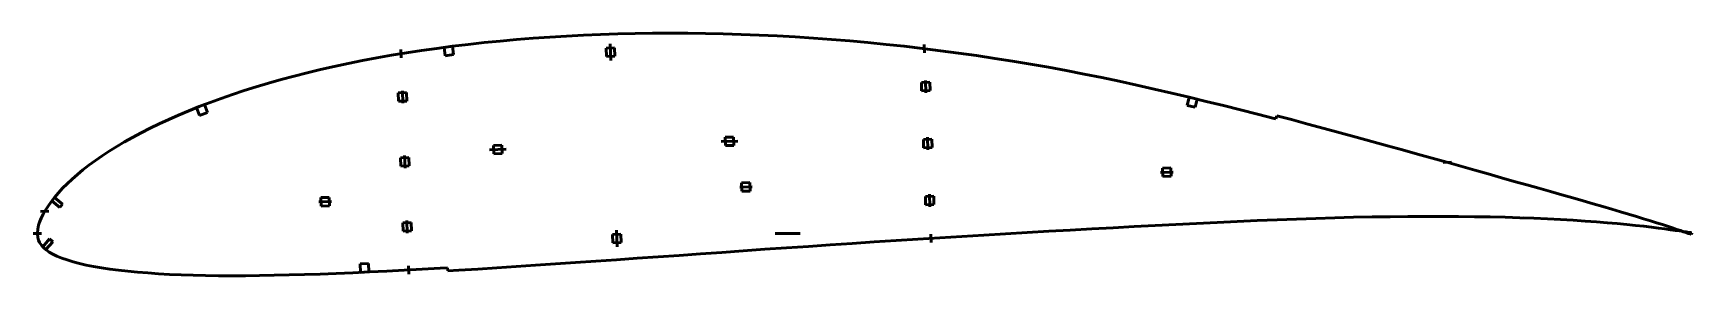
# Model space of a CAD drawing. Header units: metres. Extents: x -277 to 515, y -20 to 96.
import ezdxf

# ---------------------------------------------------------------- set-up
doc = ezdxf.new("R2010")
doc.units = ezdxf.units.M
for name, color, linetype, lineweight in [('FoilLayer', 1, 'Continuous', 50), ('StringerLayer', 1, 'Continuous', 50), ('SubLayer', 1, 'Continuous', 50)]:
    doc.layers.add(name, color=color, linetype=linetype, lineweight=lineweight)

msp = doc.modelspace()

# ---------------------------------------------------------------- linework, layer by layer
at = {"layer": 'FoilLayer'}
for p, q in [((1.96, 95.31), (-6.27, 95.05)), ((10.24, 95.49), (1.96, 95.31)), ((18.6, 95.61), (10.24, 95.49)), ((27, 95.66), (18.6, 95.61)), ((35.43, 95.63), (27, 95.66)), ((43.9, 95.52), (35.43, 95.63)), ((52.41, 95.33), (43.9, 95.52)), ((60.97, 95.07), (52.41, 95.33)), ((-91.82, 87.37), (-99.05, 86.27)), ((-84.48, 88.42), (-91.82, 87.37)), ((-77.04, 89.4), (-84.48, 88.42)), ((-69.51, 90.31), (-77.04, 89.4)), ((-61.89, 91.17), (-69.51, 90.31)), ((-54.19, 91.93), (-61.89, 91.17)), ((-46.41, 92.62), (-54.19, 91.93)), ((-38.52, 93.24), (-46.41, 92.62)), ((-30.55, 93.81), (-38.52, 93.24)), ((-22.52, 94.3), (-30.55, 93.81)), ((-14.42, 94.71), (-22.52, 94.3)), ((-6.27, 95.05), (-14.42, 94.71)), ((69.56, 94.74), (60.97, 95.07)), ((78.18, 94.33), (69.56, 94.74)), ((86.8, 93.85), (78.18, 94.33)), ((95.45, 93.29), (86.8, 93.85)), ((104.12, 92.65), (95.45, 93.29)), ((112.8, 91.94), (104.12, 92.65)), ((121.48, 91.16), (112.8, 91.94)), ((130.17, 90.31), (121.48, 91.16)), ((138.85, 89.4), (130.17, 90.31)), ((147.51, 88.39), (138.85, 89.4)), ((156.17, 87.32), (147.51, 88.39)), ((164.82, 86.17), (156.17, 87.32)), ((-133.52, 79.77), (-140.06, 78.31)), ((-126.85, 81.2), (-133.52, 79.77)), ((-120.07, 82.56), (-126.85, 81.2)), ((-113.17, 83.87), (-120.07, 82.56)), ((-106.16, 85.11), (-113.17, 83.87)), ((-99.05, 86.27), (-106.16, 85.11)), ((173.46, 84.95), (164.82, 86.17)), ((182.08, 83.66), (173.46, 84.95)), ((190.67, 82.3), (182.08, 83.66)), ((199.24, 80.87), (190.67, 82.3)), ((207.77, 79.37), (199.24, 80.87)), ((216.29, 77.79), (207.77, 79.37)), ((-164.89, 71.82), (-170.77, 70.08)), ((-158.87, 73.53), (-164.89, 71.82)), ((-152.72, 75.19), (-158.87, 73.53)), ((-146.45, 76.78), (-152.72, 75.19)), ((-140.06, 78.31), (-146.45, 76.78)), ((224.77, 76.16), (216.29, 77.79)), ((233.23, 74.46), (224.77, 76.16)), ((241.64, 72.71), (233.23, 74.46)), ((250, 70.89), (241.64, 72.71)), ((-187.55, 64.54), (-192.86, 62.6)), ((-182.1, 66.43), (-187.55, 64.54)), ((-176.51, 68.28), (-182.1, 66.43)), ((-170.77, 70.08), (-176.51, 68.28)), ((258.34, 69), (250, 70.89)), ((266.66, 67.07), (258.34, 69)), ((274.96, 65.1), (266.66, 67.07)), ((283.21, 63.12), (274.96, 65.1)), ((-207.9, 56.58), (-212.6, 54.51)), ((-203.05, 58.62), (-207.9, 56.58)), ((-198.03, 60.63), (-203.05, 58.62)), ((-192.86, 62.6), (-198.03, 60.63)), ((291.41, 61.12), (283.21, 63.12)), ((299.53, 59.09), (291.41, 61.12)), ((307.59, 57.04), (299.53, 59.09)), ((315.59, 54.97), (307.59, 57.04)), ((316.89, 56.24), (316.49, 54.74)), ((323.92, 54.39), (316.89, 56.24)), ((-225.77, 48.11), (-229.84, 45.94)), ((-221.53, 50.27), (-225.77, 48.11)), ((-217.14, 52.4), (-221.53, 50.27)), ((-212.6, 54.51), (-217.14, 52.4)), ((316.49, 54.74), (315.59, 54.97)), ((331.77, 52.31), (323.92, 54.39)), ((339.54, 50.22), (331.77, 52.31)), ((347.22, 48.12), (339.54, 50.22)), ((354.82, 46.04), (347.22, 48.12)), ((-237.46, 41.57), (-241.01, 39.35)), ((-233.74, 43.75), (-237.46, 41.57)), ((-229.84, 45.94), (-233.74, 43.75)), ((362.33, 43.98), (354.82, 46.04)), ((369.72, 41.94), (362.33, 43.98)), ((376.99, 39.93), (369.72, 41.94)), ((384.14, 37.93), (376.99, 39.93)), ((-250.7, 32.64), (-253.58, 30.41)), ((-247.63, 34.87), (-250.7, 32.64)), ((-244.4, 37.12), (-247.63, 34.87)), ((-241.01, 39.35), (-244.4, 37.12)), ((391.17, 35.96), (384.14, 37.93)), ((398.07, 34.03), (391.17, 35.96)), ((404.84, 32.13), (398.07, 34.03)), ((411.45, 30.28), (404.84, 32.13)), ((-261.14, 23.79), (-263.31, 21.6)), ((-258.79, 26), (-261.14, 23.79)), ((-256.27, 28.21), (-258.79, 26)), ((-253.58, 30.41), (-256.27, 28.21)), ((417.9, 28.45), (411.45, 30.28)), ((424.2, 26.68), (417.9, 28.45)), ((430.33, 24.94), (424.2, 26.68)), ((436.29, 23.26), (430.33, 24.94)), ((-267.15, 17.29), (-268.8, 15.19)), ((-265.32, 19.42), (-267.15, 17.29)), ((-263.31, 21.6), (-265.32, 19.42)), ((442.07, 21.63), (436.29, 23.26)), ((447.66, 20.05), (442.07, 21.63)), ((453.06, 18.52), (447.66, 20.05)), ((458.27, 17.04), (453.06, 18.52)), ((463.27, 15.62), (458.27, 17.04)), ((-272.65, 9.21), (-273.54, 7.4)), ((-271.54, 11.17), (-272.65, 9.21)), ((-270.26, 13.15), (-271.54, 11.17)), ((-268.8, 15.19), (-270.26, 13.15)), ((353.61, 7.77), (362.42, 7.96)), ((362.42, 7.96), (371.05, 8.07)), ((371.05, 8.07), (379.48, 8.15)), ((379.48, 8.15), (387.74, 8.21)), ((387.74, 8.21), (395.83, 8.22)), ((395.83, 8.22), (403.72, 8.16)), ((403.72, 8.16), (411.38, 8.06)), ((411.38, 8.06), (418.81, 7.92)), ((468.05, 14.25), (463.27, 15.62)), ((472.62, 12.94), (468.05, 14.25)), ((476.97, 11.67), (472.62, 12.94)), ((481.1, 10.45), (476.97, 11.67)), ((485.01, 9.29), (481.1, 10.45)), ((488.69, 8.17), (485.01, 9.29)), ((492.15, 7.11), (488.69, 8.17)), ((-275.19, 2.12), (-275.38, 0.24)), ((-275.38, 0.24), (-275.38, -0.19)), ((-274.82, 3.99), (-275.19, 2.12)), ((-274.3, 5.44), (-274.82, 3.99)), ((-273.54, 7.4), (-274.3, 5.44)), ((187.24, -0.12), (197.6, 0.48)), ((197.6, 0.48), (207.92, 1.09)), ((207.92, 1.09), (218.22, 1.69)), ((218.22, 1.69), (228.47, 2.25)), ((228.47, 2.25), (238.63, 2.79)), ((238.63, 2.79), (248.71, 3.33)), ((248.71, 3.33), (258.73, 3.87)), ((258.73, 3.87), (268.68, 4.39)), ((268.68, 4.39), (278.56, 4.86)), ((278.56, 4.86), (288.32, 5.32)), ((288.32, 5.32), (297.98, 5.77)), ((297.98, 5.77), (307.54, 6.2)), ((307.54, 6.2), (317.02, 6.6)), ((317.02, 6.6), (326.37, 6.94)), ((326.37, 6.94), (335.59, 7.24)), ((335.59, 7.24), (344.66, 7.53)), ((344.66, 7.53), (353.61, 7.77)), ((418.81, 7.92), (426.03, 7.76)), ((426.03, 7.76), (433.02, 7.55)), ((433.02, 7.55), (439.77, 7.3)), ((439.77, 7.3), (446.25, 7)), ((446.25, 7), (452.48, 6.7)), ((452.48, 6.7), (458.46, 6.37)), ((458.46, 6.37), (464.18, 6)), ((464.18, 6), (469.6, 5.59)), ((469.6, 5.59), (474.73, 5.17)), ((474.73, 5.17), (479.56, 4.75)), ((479.56, 4.75), (484.11, 4.33)), ((484.11, 4.33), (488.36, 3.9)), ((488.36, 3.9), (492.31, 3.47)), ((495.38, 6.11), (492.15, 7.11)), ((492.31, 3.47), (495.95, 3.04)), ((498.37, 5.17), (495.38, 6.11)), ((495.95, 3.04), (499.27, 2.62)), ((501.13, 4.28), (498.37, 5.17)), ((499.27, 2.62), (502.28, 2.22)), ((503.65, 3.46), (501.13, 4.28)), ((502.28, 2.22), (504.96, 1.86)), ((505.92, 2.7), (503.65, 3.46)), ((504.96, 1.86), (507.33, 1.52)), ((507.97, 2.02), (505.92, 2.7)), ((507.33, 1.52), (509.39, 1.23)), ((509.76, 1.42), (507.97, 2.02)), ((509.39, 1.23), (511.14, 0.98)), ((511.3, 0.89), (509.76, 1.42)), ((511.14, 0.98), (512.58, 0.76)), ((512.58, 0.45), (511.3, 0.89)), ((512.58, 0.76), (513.71, 0.59)), ((513.61, 0.09), (512.58, 0.45)), ((514.35, -0.17), (513.61, 0.09)), ((513.71, 0.59), (514.51, 0.46)), ((514.51, 0.46), (515.03, 0.39)), ((515.21, 0.36), (514.98, -0.39)), ((515.03, 0.39), (515.21, 0.36)), ((-275.38, -0.19), (-275.22, -1.9)), ((-275.22, -1.9), (-274.85, -3.12)), ((-274.85, -3.12), (-274.29, -4.3)), ((-274.29, -4.3), (-273.47, -5.48)), ((-273.47, -5.48), (-272.47, -6.64)), ((-272.47, -6.64), (-271.22, -7.75)), ((-271.22, -7.75), (-269.77, -8.81)), ((61.92, -8.24), (72.26, -7.52)), ((72.26, -7.52), (82.64, -6.83)), ((82.64, -6.83), (93.04, -6.12)), ((93.04, -6.12), (103.46, -5.41)), ((103.46, -5.41), (113.94, -4.69)), ((113.94, -4.69), (124.44, -4)), ((124.44, -4), (134.93, -3.35)), ((134.93, -3.35), (145.41, -2.69)), ((145.41, -2.69), (155.88, -2.02)), ((155.88, -2.02), (166.36, -1.36)), ((166.36, -1.36), (176.82, -0.73)), ((176.82, -0.73), (187.24, -0.12)), ((514.82, -0.33), (514.35, -0.17)), ((514.98, -0.39), (514.82, -0.33)), ((-269.77, -8.81), (-268.05, -9.81)), ((-268.05, -9.81), (-266.02, -10.76)), ((-266.02, -10.76), (-263.69, -11.69)), ((-263.69, -11.69), (-261.09, -12.59)), ((-261.09, -12.59), (-258.31, -13.47)), ((-258.31, -13.47), (-255.3, -14.27)), ((-255.3, -14.27), (-252.03, -15.01)), ((-252.03, -15.01), (-248.51, -15.7)), ((-248.51, -15.7), (-244.73, -16.35)), ((-55.86, -16.42), (-46.64, -15.79)), ((-46.64, -15.79), (-37.27, -15.15)), ((-37.27, -15.15), (-27.77, -14.51)), ((-27.77, -14.51), (-18.16, -13.87)), ((-18.16, -13.87), (-8.47, -13.2)), ((-8.47, -13.2), (1.32, -12.5)), ((1.32, -12.5), (11.23, -11.8)), ((11.23, -11.8), (21.23, -11.09)), ((21.23, -11.09), (31.31, -10.4)), ((31.31, -10.4), (41.44, -9.7)), ((41.44, -9.7), (51.64, -8.97)), ((51.64, -8.97), (61.92, -8.24)), ((-244.73, -16.35), (-240.76, -16.97)), ((-240.76, -16.97), (-236.57, -17.52)), ((-236.57, -17.52), (-232.15, -18)), ((-232.15, -18), (-227.48, -18.43)), ((-227.48, -18.43), (-222.57, -18.82)), ((-222.57, -18.82), (-217.46, -19.19)), ((-217.46, -19.19), (-212.16, -19.49)), ((-212.16, -19.49), (-206.65, -19.72)), ((-206.65, -19.72), (-200.93, -19.9)), ((-200.93, -19.9), (-194.95, -20.02)), ((-194.95, -20.02), (-188.8, -20.12)), ((-188.8, -20.12), (-182.45, -20.16)), ((-182.45, -20.16), (-175.93, -20.14)), ((-175.93, -20.14), (-169.18, -20.05)), ((-169.18, -20.05), (-162.21, -19.92)), ((-162.21, -19.92), (-155.05, -19.77)), ((-155.05, -19.77), (-147.73, -19.58)), ((-147.73, -19.58), (-140.24, -19.33)), ((-140.24, -19.33), (-132.56, -19.03)), ((-132.56, -19.03), (-124.67, -18.68)), ((-124.67, -18.68), (-116.61, -18.32)), ((-116.61, -18.32), (-108.41, -17.93)), ((-108.41, -17.93), (-100.07, -17.51)), ((-100.07, -17.51), (-91.55, -17.02)), ((-91.55, -17.02), (-82.86, -16.5)), ((-82.86, -16.5), (-79.37, -16.29)), ((-79.37, -16.29), (-79.28, -17.84)), ((-79.28, -17.84), (-73.92, -17.53)), ((-73.92, -17.53), (-64.95, -16.99)), ((-64.95, -16.99), (-55.86, -16.42))]:
    msp.add_line(p, q, dxfattribs=at)
at = {"layer": 'StringerLayer'}
for p, q in [((-77.01, 89.4), (-80.97, 88.88)), ((-80.97, 88.88), (-80.45, 84.91)), ((-76.48, 85.43), (-77.01, 89.4)), ((-80.45, 84.91), (-76.48, 85.43)), ((274.96, 65.1), (274.03, 61.21)), ((278.85, 64.17), (274.96, 65.1)), ((277.92, 60.28), (278.85, 64.17)), ((-195.54, 61.58), (-199.28, 60.15)), ((-199.28, 60.15), (-197.85, 56.41)), ((-197.85, 56.41), (-194.11, 57.84)), ((-194.11, 57.84), (-195.54, 61.58)), ((274.03, 61.21), (277.92, 60.28)), ((-267.26, 17.15), (-268.49, 15.58)), ((-263.33, 14.07), (-267.26, 17.15)), ((-268.49, 15.58), (-264.56, 12.49)), ((-264.56, 12.49), (-263.33, 14.07)), ((-269.52, -2.57), (-272.83, -6.31)), ((-272.83, -6.31), (-271.34, -7.64)), ((-271.34, -7.64), (-268.02, -3.9)), ((-268.02, -3.9), (-269.52, -2.57)), ((-117.14, -14.34), (-121.14, -14.52)), ((-121.14, -14.52), (-120.96, -18.51)), ((-116.97, -18.34), (-117.14, -14.34)), ((-120.96, -18.51), (-116.97, -18.34))]:
    msp.add_line(p, q, dxfattribs=at)
at = {"layer": 'SubLayer'}
for p, q in [((-101.66, 87.86), (-101.52, 83.86)), ((0.38, 88.65), (-3.62, 88.51)), ((-3.62, 88.51), (-3.48, 84.52)), ((-1.69, 90.58), (-1.41, 82.59)), ((0.52, 84.66), (0.38, 88.65)), ((148.41, 90.27), (148.55, 86.27)), ((-3.48, 84.52), (0.52, 84.66)), ((151.04, 72.23), (147.04, 72.09)), ((147.04, 72.09), (147.18, 68.09)), ((149.01, 73.16), (149.22, 67.16)), ((151.18, 68.23), (151.04, 72.23)), ((-98.94, 67.28), (-102.94, 67.14)), ((-102.94, 67.14), (-102.8, 63.14)), ((-100.97, 68.21), (-100.76, 62.21)), ((-98.8, 63.28), (-98.94, 67.28)), ((147.18, 68.09), (151.18, 68.23)), ((-102.8, 63.14), (-98.8, 63.28)), ((-59.4, 40.03), (-51.41, 40.3)), ((-53.47, 42.23), (-57.47, 42.09)), ((-57.47, 42.09), (-57.33, 38.1)), ((-53.34, 38.24), (-53.47, 42.23)), ((51.41, 43.89), (59.4, 44.17)), ((57.33, 46.1), (53.34, 45.96)), ((53.34, 45.96), (53.47, 41.97)), ((53.47, 41.97), (57.47, 42.11)), ((57.47, 42.11), (57.33, 46.1)), ((151.99, 45.06), (147.99, 44.92)), ((147.99, 44.92), (148.13, 40.92)), ((148.13, 40.92), (152.13, 41.06)), ((149.96, 45.99), (150.16, 39.99)), ((152.13, 41.06), (151.99, 45.06)), ((-97.86, 36.3), (-101.85, 36.16)), ((-101.85, 36.16), (-101.72, 32.17)), ((-101.72, 32.17), (-97.72, 32.3)), ((-99.89, 37.23), (-99.68, 31.24)), ((-97.72, 32.3), (-97.86, 36.3)), ((-57.33, 38.1), (-53.34, 38.24)), ((396.34, 33.88), (400.34, 34.02)), ((65.15, 24.32), (61.15, 24.18)), ((61.15, 24.18), (61.29, 20.18)), ((65.29, 20.32), (65.15, 24.32)), ((261.29, 29.17), (267.29, 29.38)), ((266.22, 31.34), (262.22, 31.2)), ((262.22, 31.2), (262.36, 27.2)), ((262.36, 27.2), (266.36, 27.34)), ((266.36, 27.34), (266.22, 31.34)), ((-135.92, 17.3), (-139.92, 17.16)), ((-139.92, 17.16), (-139.78, 13.16)), ((-135.78, 13.3), (-135.92, 17.3)), ((60.22, 22.14), (66.22, 22.35)), ((61.29, 20.18), (65.29, 20.32)), ((152.94, 17.89), (148.94, 17.75)), ((148.94, 17.75), (149.08, 13.76)), ((150.9, 18.82), (151.11, 12.83)), ((153.08, 13.89), (152.94, 17.89)), ((438.26, 22.19), (438.55, 23.15)), ((-273.89, 10.48), (-269.89, 10.62)), ((-140.84, 15.12), (-134.85, 15.33)), ((-139.78, 13.16), (-135.78, 13.3)), ((149.08, 13.76), (153.08, 13.89)), ((435.43, 6.96), (435.52, 7.96)), ((476.73, 11.22), (477.02, 12.18)), ((-277.38, 0), (-273.38, 0)), ((-96.78, 5.33), (-100.77, 5.19)), ((-100.77, 5.19), (-100.63, 1.19)), ((-100.63, 1.19), (-96.64, 1.33)), ((-98.81, 6.26), (-98.6, 0.26)), ((-96.64, 1.33), (-96.78, 5.33)), ((1.69, -6.38), (1.41, 1.61)), ((77.25, 0), (89.18, 0)), ((475.39, 4.61), (475.52, 5.6)), ((495.29, 2.61), (495.45, 3.6)), ((495.87, 5.43), (496.16, 6.38)), ((3.48, -0.32), (-0.52, -0.46)), ((-0.52, -0.46), (-0.38, -4.45)), ((-0.38, -4.45), (3.62, -4.31)), ((3.62, -4.31), (3.48, -0.32)), ((151.57, -0.29), (151.71, -4.29)), ((-98.05, -15.39), (-97.91, -19.39))]:
    msp.add_line(p, q, dxfattribs=at)

doc.saveas('drawing.dxf')
